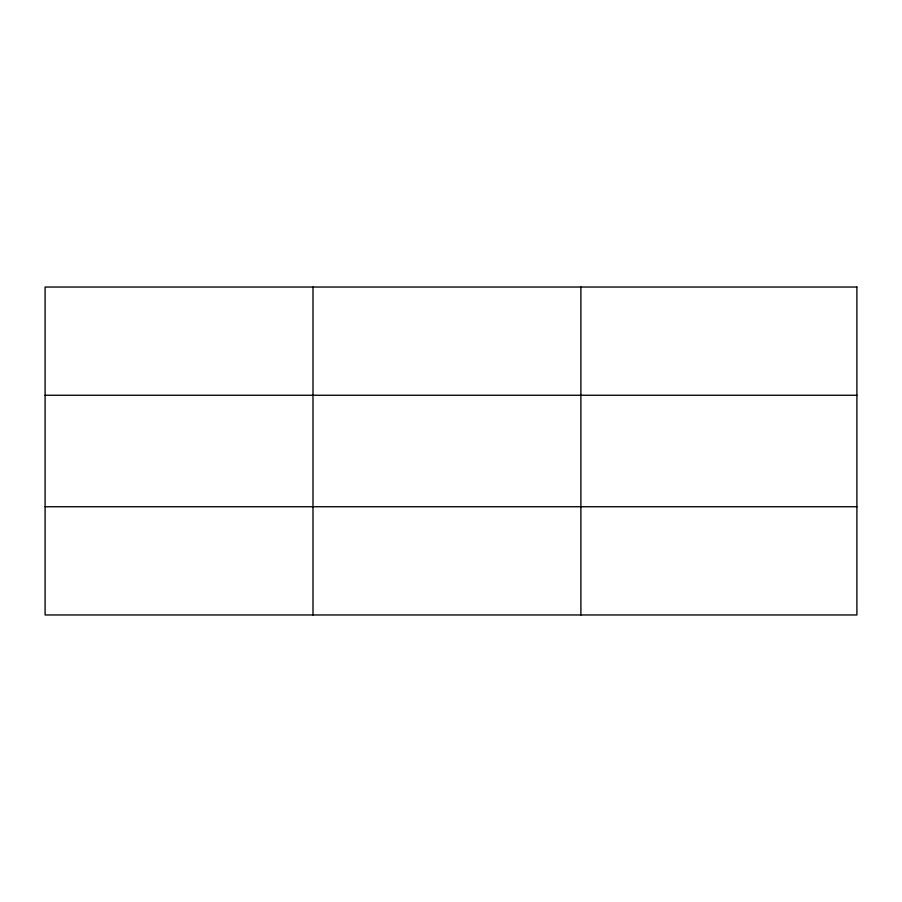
<?xml version="1.0" encoding="UTF-8"?>
<svg xmlns="http://www.w3.org/2000/svg" width="902" height="902" viewBox="0 0 902 902"><rect width="100%" height="100%" fill="white"/><g stroke="black" fill="none" stroke-linecap="round" stroke-linejoin="round"><path stroke-width="1.35" d="M312.994 287.039L312.994 614.961M580.888 287.039L580.888 614.961M45.1 395.256L856.9 395.256M45.1 506.744L856.9 506.744M856.9 287.039L856.9 614.961L45.1 614.961L45.1 287.039L856.9 287.039"/></g></svg>
